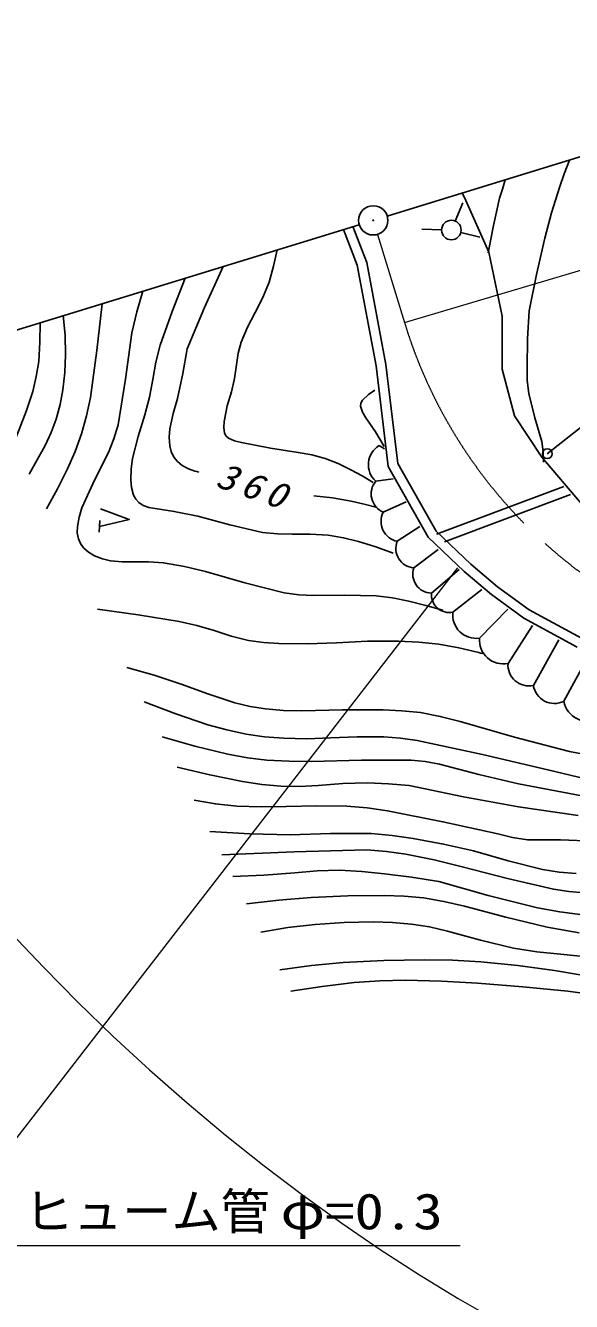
# Model space of a CAD drawing. Units: millimetres, scale not verified. Extents: x 40000 to 680000, y 20000 to 380000.
# Drawn here: x 78388 to 106172, y 244941 to 309934 of the extents above; entities that cross this region are included whole.
import ezdxf
from ezdxf.enums import TextEntityAlignment as Align

# ---------------------------------------------------------------- set-up
doc = ezdxf.new("R2010")
doc.units = ezdxf.units.MM
doc.header["$LTSCALE"] = 1000
doc.linetypes.add('CHAIN', pattern=[18.5, 12, -1.5, 3.5, -1.5])
for name, color, linetype, lineweight in [('M-BGD', 7, 'Continuous', 25), ('M-BGD-HTXT', 7, 'Continuous', 13), ('M-BMK', 2, 'CHAIN', 13), ('M-OTRS', 6, 'Continuous', 25), ('M-STR-STRC', 7, 'Continuous', 25)]:
    doc.layers.add(name, color=color, linetype=linetype, lineweight=lineweight)
doc.styles.add('ＭＳ ゴシック', font='')
doc.styles.get('ＭＳ ゴシック').set_extended_font_data('MS Gothic')

# ---------------------------------------------------------------- blocks, each defined once
blk = doc.blocks.new('BUHIN8')
at = {"color": 7, "linetype": 'Continuous', "lineweight": 25}
blk.add_circle((0, 0), 498, dxfattribs=at)
blk = doc.blocks.new('BUHIN5')
at = {"color": 7, "linetype": 'Continuous', "lineweight": 25}
blk.add_line((-605, -461), (-339, -999), dxfattribs=at)
blk.add_lwpolyline([(-872, 80), (673, 332), (-467, -740)], dxfattribs=at)
blk = doc.blocks.new('BUHIN2')
at = {"color": 6, "linetype": 'Continuous', "lineweight": 25}
for radius in [746, 22.5]:
    blk.add_circle((0, 0), radius, dxfattribs=at)
blk = doc.blocks.new('BUHIN22')
at = {"color": 7, "linetype": 'Continuous', "lineweight": 25}
blk.add_circle((0, 0), 249, dxfattribs=at)

msp = doc.modelspace()

# ---------------------------------------------------------------- linework, layer by layer
at = {"layer": 'M-BGD'}
for p, q in [((96800, 300231), (128352, 309934)), ((100604, 301401), (100736, 301171)), ((100736, 301171), (101975, 298396)), ((100258, 299975), (100652, 300894)), ((58895, 288574), (95366, 299790)), ((95753, 297870), (95053, 299694)), ((95269, 297733), (94574, 299546)), ((99561, 299532), (98562, 299565)), ((100546, 299394), (101516, 299152)), ((101975, 298396), (102653, 295133)), ((96230, 292596), (95269, 297733)), ((96725, 292672), (95753, 297870)), ((102653, 295133), (102647, 292431)), ((96847, 287468), (96230, 292596)), ((97332, 287627), (96725, 292672)), ((102647, 292431), (103275, 290057)), ((103275, 290057), (104670, 287939)), ((96382, 288537), (96660, 288366)), ((104670, 287939), (106866, 285348)), ((98887, 283867), (96847, 287468)), ((99285, 284178), (97332, 287627)), ((96209, 286722), (97103, 286852)), ((105777, 286459), (99311, 284028)), ((106117, 286052), (99709, 283643)), ((96596, 285144), (97761, 285672)), ((97305, 283662), (98457, 284423)), ((101054, 282491), (99285, 284178)), ((100719, 282119), (98887, 283867)), ((98142, 282309), (99395, 283251)), ((99045, 281020), (100456, 282225)), ((102105, 280948), (100719, 282119)), ((102413, 281341), (101054, 282491)), ((100140, 280053), (101618, 281213)), ((103755, 279750), (102105, 280948)), ((104023, 280174), (102413, 281341)), ((101493, 278733), (102940, 280197)), ((106681, 278724), (104023, 280174)), ((106468, 278271), (103755, 279750)), ((102943, 277444), (104192, 279380)), ((104232, 276316), (105535, 278636)), ((105778, 275511), (107091, 277910))]:
    msp.add_line(p, q, dxfattribs=at)
for points in [[(104748, 287690), (104735, 288218), (104662, 288748), (104302, 289958), (103998, 291192), (103924, 291845), (103911, 292514), (103931, 293967), (104013, 295407), (104385, 297250), (104819, 299096), (105161, 300399), (105560, 301684), (105807, 302379), (106066, 303080)], [(101938, 298348), (102198, 299751), (102516, 301137), (102655, 301604), (102805, 302078)], [(91192, 298506), (91014, 297673), (90779, 296860), (90457, 296076), (90078, 295312), (89692, 294571), (89359, 293803), (89217, 293237), (89133, 292653), (89027, 291956), (88863, 291282), (88657, 290555), (88499, 289772), (88476, 289459), (88513, 289174), (88592, 289023), (88720, 288908), (89016, 288777), (89372, 288689), (90852, 288403), (92266, 288189), (92954, 288065), (93634, 287881), (94301, 287619), (94947, 287300), (95514, 286989), (96082, 286665)], [(86518, 297069), (85855, 295371), (85247, 293646), (85026, 292785), (84862, 291901), (84694, 290996), (84467, 290108), (84118, 289006), (83824, 287873), (83757, 287350), (83749, 286800), (83789, 286394), (83887, 286012), (83995, 285802), (84147, 285634), (84382, 285486), (84660, 285384), (85954, 285188), (87152, 284946), (88780, 284501), (90454, 284107), (91205, 284037), (91962, 284026), (92872, 284027), (93790, 283966), (94572, 283840), (95342, 283655), (96220, 283379), (97094, 283062)], [(88446, 297662), (87503, 295570), (86622, 293461), (86400, 292205), (86115, 290941), (85896, 290175), (85736, 289390), (85705, 288962), (85734, 288522), (85805, 288229), (85937, 287952), (86125, 287719), (86361, 287525), (86675, 287353), (87012, 287236), (87106, 287210), (87201, 287185)], [(84359, 296405), (84050, 295349), (83797, 294272), (83479, 291924), (83103, 289589), (82890, 288886), (82617, 288191), (81919, 286812), (81256, 285363), (81111, 284897), (81026, 284417), (81021, 284094), (81076, 283783), (81181, 283543), (81341, 283329), (81589, 283112), (81894, 282929), (82297, 282767), (82710, 282666), (83309, 282609), (83905, 282611), (84651, 282619), (85415, 282566), (86482, 282377), (87547, 282126), (89541, 281548), (91557, 281029), (92296, 280936), (93043, 280903), (94638, 280921), (96237, 280878), (97066, 280775), (97896, 280611), (98760, 280394), (99622, 280155)], [(82282, 295766), (82018, 293373), (81695, 290989), (81491, 290052), (81229, 289130), (80908, 288238), (80527, 287359), (80013, 286333), (79459, 285318)], [(80311, 295160), (80398, 294166), (80426, 293157), (80385, 292267), (80283, 291371), (80144, 290623), (79945, 289882), (79694, 289202), (79382, 288535), (78986, 287806), (78565, 287086)], [(79128, 294796), (79123, 293805), (79058, 292820), (78935, 292052), (78752, 291294), (78440, 290323), (78069, 289364), (77923, 289013), (77773, 288654)], [(96172, 291353), (95851, 291133), (95545, 290847), (95457, 290703), (95432, 290548), (95541, 290244), (95713, 289950), (96193, 289244), (96645, 288497)], [(93057, 285975), (94011, 285874), (94955, 285712), (95616, 285558), (96285, 285386)], [(82046, 280202), (84123, 279924), (86205, 279584), (87102, 279378), (87984, 279113), (88850, 278830), (89739, 278605), (90500, 278500), (91271, 278455), (92739, 278446), (94213, 278498), (95791, 278570), (97369, 278582), (98398, 278528), (99421, 278414), (100444, 278232), (101451, 277992), (101547, 277967), (101644, 277943)], [(83543, 277240), (84938, 276842), (86312, 276387), (87659, 275885), (89040, 275435), (89818, 275248), (90604, 275120), (91517, 275046), (92447, 275032), (94521, 275083), (96594, 275073), (97539, 275034), (98489, 274934), (99496, 274740), (100501, 274485), (103272, 273693), (106075, 272956), (109281, 272336)], [(84431, 275483), (86038, 274874), (87667, 274321), (88631, 274052), (89616, 273840), (90554, 273706), (91509, 273631), (92701, 273608), (93905, 273644), (95267, 273706), (96623, 273707), (97465, 273641), (98311, 273514), (101645, 272798), (104972, 272022), (107314, 271469), (109670, 270974), (110977, 270733), (112296, 270500)], [(85335, 273695), (87000, 273229), (88685, 272820), (89676, 272638), (90674, 272516), (91810, 272455), (92959, 272454), (95482, 272509), (98010, 272505), (98734, 272439), (99450, 272314), (101455, 271785), (103477, 271313), (107336, 270576)], [(86108, 272165), (87765, 271764), (89438, 271420), (90408, 271275), (91392, 271188), (92328, 271178), (93274, 271230), (94530, 271320), (95798, 271351), (96857, 271316), (97910, 271221), (100683, 270647), (103481, 270129), (106510, 269702)], [(86966, 270468), (88049, 270287), (89137, 270166), (90384, 270130), (91646, 270155), (93198, 270189), (94744, 270163), (95776, 270083), (96813, 269941), (99628, 269380), (102424, 268761), (103173, 268578), (103937, 268453), (105610, 268448), (107296, 268383)], [(87769, 268880), (89805, 268767), (91853, 268714), (93909, 268779), (95972, 268784), (97044, 268682), (98121, 268519), (99664, 268235), (101194, 267892), (102943, 267388), (104704, 266942), (105551, 266814), (106415, 266745)], [(88370, 267692), (92065, 267852), (95760, 267952), (96755, 267866), (97745, 267721), (99185, 267433), (100612, 267086), (102918, 266484), (105251, 265938), (106040, 265819), (106844, 265759), (108391, 265725), (109943, 265630), (110555, 265549), (111165, 265455)], [(88930, 266583), (90513, 266652), (92094, 266781), (93228, 266872), (94362, 266904), (95506, 266849), (96658, 266732), (98038, 266559), (99415, 266326), (101926, 265628), (104447, 264989), (105577, 264785), (106727, 264639)], [(89634, 265191), (91275, 265387), (92925, 265523), (94791, 265605), (96664, 265627), (97654, 265592), (98637, 265497), (99680, 265318), (100723, 265077), (102825, 264513), (104938, 264008), (106559, 263723)], [(90359, 263756), (91737, 263982), (93132, 264149), (94607, 264243), (96091, 264276), (97062, 264253), (98037, 264168), (98950, 264016), (99862, 263802), (101539, 263342), (103228, 262940), (104409, 262757), (105610, 262631), (107440, 262448)], [(91331, 261834), (92935, 262049), (94555, 262206), (96621, 262308), (98697, 262350), (100124, 262323), (101559, 262235), (103438, 262050), (105307, 261806), (108723, 261231), (112137, 260597), (117030, 259648), (121934, 258713), (122996, 258478), (124041, 258186), (125732, 257668), (127415, 257089), (127974, 256806), (128515, 256464), (129319, 255851), (130083, 255201)], [(91885, 260739), (93492, 260990), (95108, 261182), (96412, 261272), (97730, 261302), (99558, 261255), (101396, 261147), (103698, 260974), (105994, 260742), (107578, 260521), (109161, 260240), (109249, 260222), (109337, 260205)]]:
    msp.add_lwpolyline(points, dxfattribs=at)
for centre, radius, start, end in [((96976, 287565), 1139, 121.42273, 227.68298), ((96995, 286078), 1016, 140.63074, 246.89093), ((97506, 284669), 1027, 152.42993, 258.69012), ((98231, 283299), 995, 158.62939, 264.88965), ((99077, 282003), 983, 161.86194, 268.12219), ((99955, 280947), 913, 175.44629, 281.70648), ((101312, 279900), 1182, 172.56024, 278.82043), ((102701, 278632), 1212, 175.23639, 281.49664), ((104010, 277363), 1070, 175.68402, 281.94421), ((105307, 276493), 1090, 189.35797, 295.61816), ((107047, 275775), 1296, 191.7431, 295.9339)]:
    msp.add_arc(centre, radius, start, end, dxfattribs=at)
at = {"layer": 'M-BGD-HTXT'}
for p, q in [((97675, 294801), (123856, 302582)), ((100376, 282303), (73682, 247791)), ((73682, 247791), (100505, 247791))]:
    msp.add_line(p, q, dxfattribs=at)
msp.add_lwpolyline([(77648, 263718), (79311, 261948), (81053, 260181), (82839, 258455), (84704, 256738), (86618, 255057), (88555, 253434), (90531, 251858), (92487, 250374), (94478, 248938), (96443, 247594), (98439, 246301), (100414, 245093), (102417, 243938)], dxfattribs=at)
at = {"layer": 'M-BMK'}
msp.add_line((96302, 299293), (97675, 294801), dxfattribs=at)
msp.add_arc((121583, 302109), 25000, 196.99634, 262.97235, dxfattribs=at)
at = {"layer": 'M-STR-STRC'}
msp.add_line((104939, 288122), (129023, 307086), dxfattribs=at)

# ---------------------------------------------------------------- block references
at = {"layer": 'M-BGD', "rotation": 330.26859}
for name, p in [('BUHIN8', (100061, 299516)), ('BUHIN22', (104939, 288122)), ('BUHIN5', (82917, 284820))]:
    msp.add_blockref(name, p, dxfattribs=at)
at = {"layer": 'M-OTRS', "rotation": 330.26859}
msp.add_blockref('BUHIN2', (96083, 300010), dxfattribs=at)

# ---------------------------------------------------------------- texts
at = {"layer": 'M-BGD-HTXT', "style": 'ＭＳ ゴシック'}
msp.add_text('ヒューム管', height=1833, dxfattribs=at).set_placement((78317, 248067), align=Align.BOTTOM_LEFT)
at = {"layer": 'M-BGD-HTXT', "style": 'ＭＳ ゴシック', "width": 1.2}
msp.add_text('φ=0.3', height=1833, dxfattribs=at).set_placement((91361, 248067), align=Align.BOTTOM_LEFT)
at = {"layer": 'M-BGD-HTXT', "insert": (87975, 286461), "char_height": 1320, "attachment_point": 7, "rotation": 340.8, "style": 'ＭＳ ゴシック'}
msp.add_mtext('\\T1.33;\\W1.1;\\Q15;360', dxfattribs=at)

doc.saveas('drawing.dxf')
